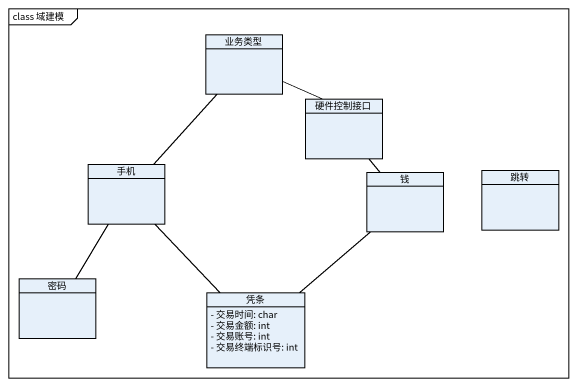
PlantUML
@startuml
mainframe class 域建模
hide circle
hide empty members
skinparam classAttributeIconSize 0
class 业务类型
class 硬件控制接口
class 手机
class 钱
class 跳转
class 密码
class 凭条 {
  - 交易时间: char
  - 交易金额: int
  - 交易账号: int
  - 交易终端标识号: int
}
业务类型 -- 硬件控制接口
业务类型 -- 手机
硬件控制接口 -- 钱
手机 -- 密码
手机 -- 凭条
钱 -- 凭条
@enduml
